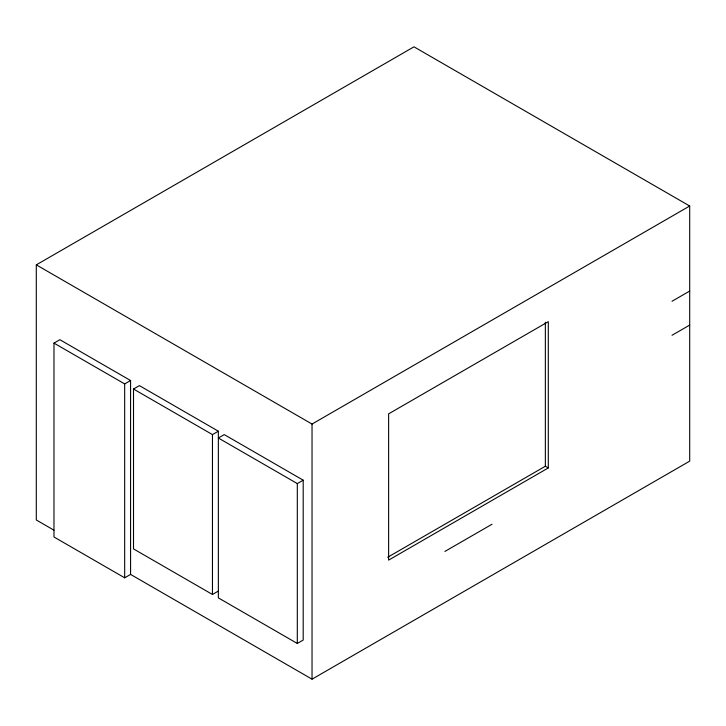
<?xml version="1.0" encoding="UTF-8"?>
<svg xmlns="http://www.w3.org/2000/svg" width="726" height="726" viewBox="0 0 726 726"><rect width="100%" height="100%" fill="white"/><g stroke="black" fill="none" stroke-linecap="round" stroke-linejoin="round"><path stroke-width="1.09" d="M53.978 530.189L36.3 519.988L36.3 264.863L413.965 46.827L689.7 206.012L689.7 461.137L312.035 679.173L130.571 574.411L124.672 577.814L53.978 536.995L53.978 343.108L59.868 339.704L130.571 380.524L130.571 574.411M53.978 343.108L124.672 383.918L130.571 380.524M218.354 591.073L212.464 594.476L133.511 548.901L133.511 389.027L139.401 385.624L218.354 431.208L218.354 597.879L297.306 643.463L303.196 640.06L303.196 480.185L224.243 434.602L218.354 438.005L297.306 483.589L303.196 480.185M133.511 389.027L212.464 434.602L218.354 431.208M36.3 264.863L312.035 424.057L689.7 206.012M672.022 301.263L689.7 291.053M672.022 335.276L689.7 325.066M387.639 557.287L545.353 466.237L548.302 467.934L548.302 321.663L388.619 413.856L388.619 560.127L548.302 467.934M444.893 551.442L492.028 524.236M545.353 322.235L545.353 466.237M312.035 424.057L312.035 679.173M297.306 483.589L297.306 643.463M212.464 434.602L212.464 594.476M124.672 383.918L124.672 577.814"/></g></svg>
